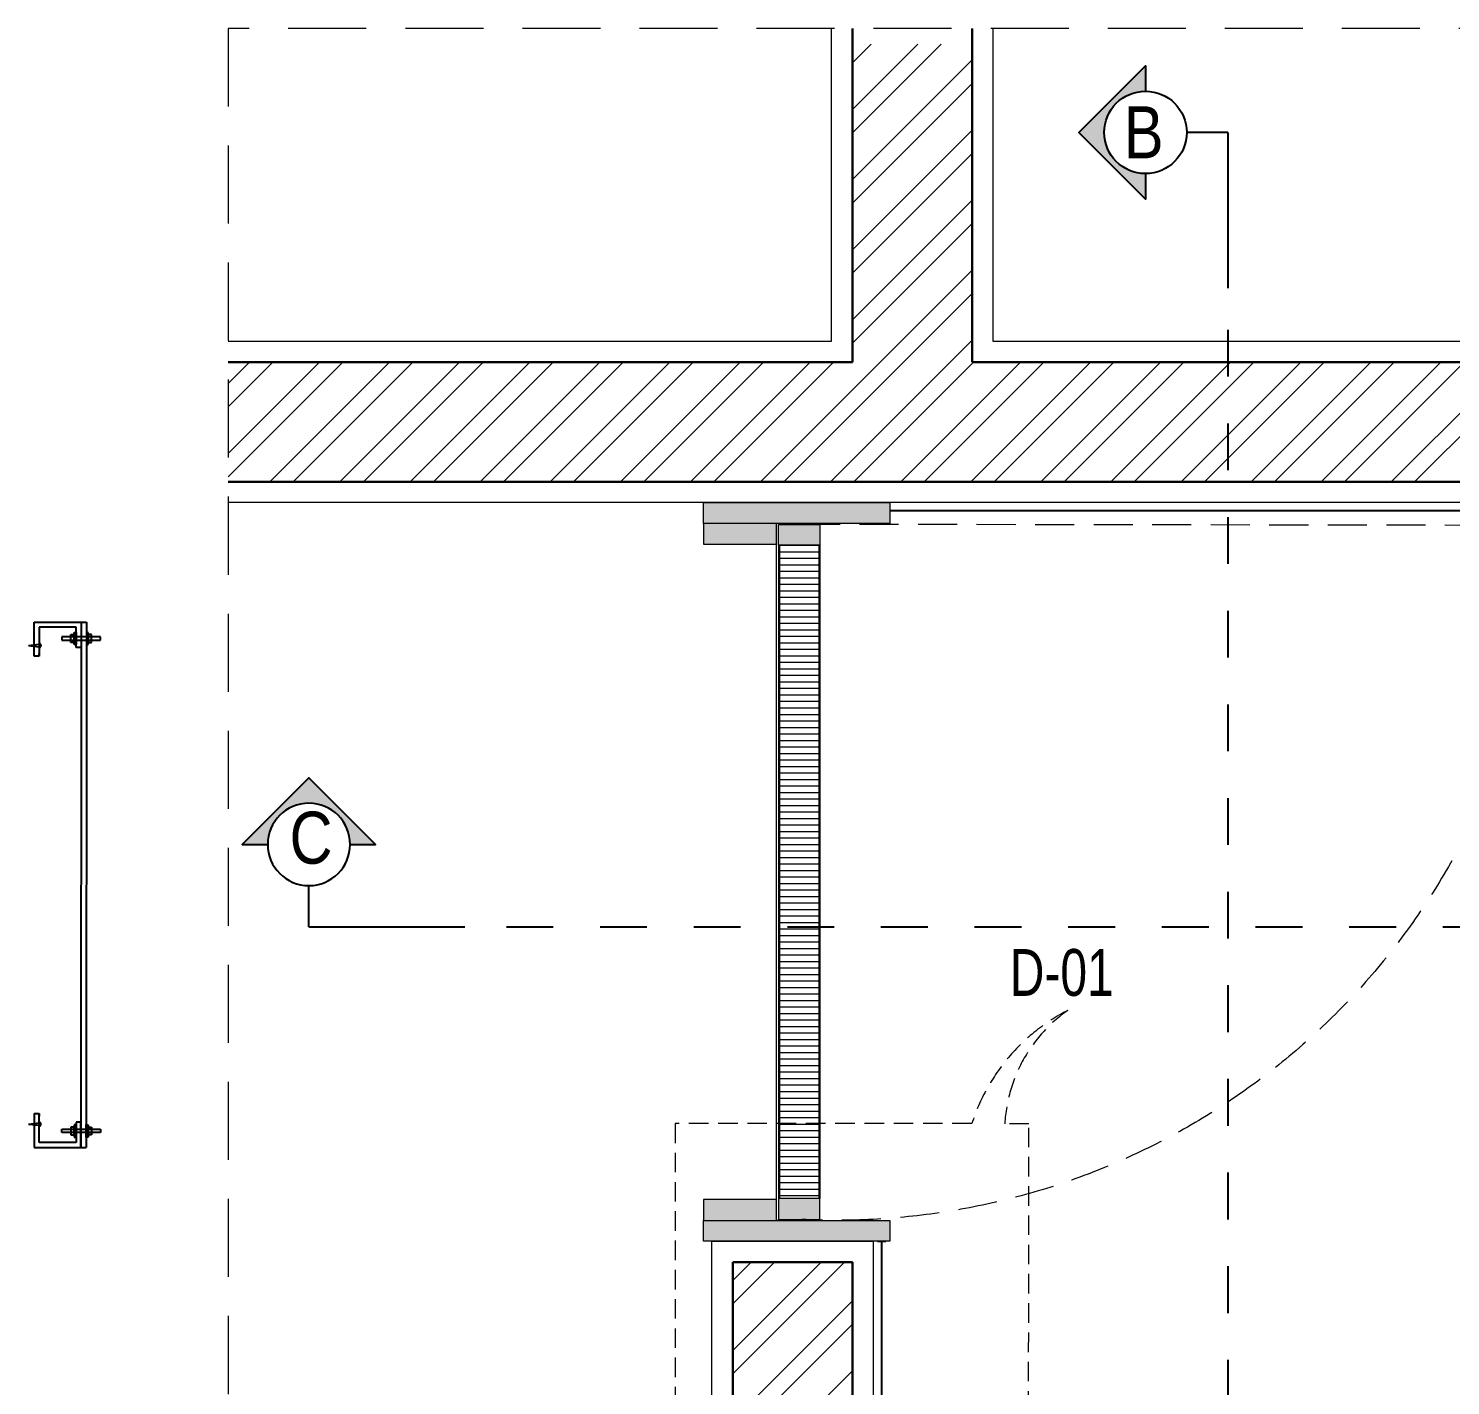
# Model space of a CAD drawing. Header units: inches. Extents: x 899679 to 12882928, y -3363313 to 527800.
# Drawn here: x 962394 to 963761, y 507794 to 509098 of the extents above; entities that cross this region are included whole.
import ezdxf
from ezdxf.enums import TextEntityAlignment as Align

# ---------------------------------------------------------------- set-up
doc = ezdxf.new("R2010")
doc.units = ezdxf.units.IN
doc.header["$LTSCALE"] = 150
for name, pattern in [('Dash', [6, 3, -3]), ('DASHED', [0.75, 0.5, -0.25]), ('HIDDEN', [0.375, 0.25, -0.125])]:
    doc.linetypes.add(name, pattern=pattern)
for name, color, linetype, lineweight in [('46', 46, 'Continuous', 5), ('g-cen-sym', 8, 'Continuous', 25), ('g-cent-sym', 8, 'Continuous', 15), ('g-dot', 8, 'HIDDEN', 9), ('g-ele-02', 8, 'Continuous', 9), ('g-ele-3', 8, 'Continuous', 0), ('g-ele02', 8, 'Continuous', 9), ('PLASTER', 3, 'Continuous', 9), ('SHEET', 7, 'Continuous', 13), ('TILE', 8, 'Continuous', 13), ('WALL HATCH-MSA', 251, 'Continuous', 9), ('WALL-MSA', 32, 'Continuous', 30)]:
    doc.layers.add(name, color=color, linetype=linetype, lineweight=lineweight)
for name, color, linetype in [('g-sol250', 8, 'Continuous'), ('PL-bracket', 7, 'Continuous'), ('TILE SECTION', 152, 'Continuous')]:
    doc.layers.add(name, color=color, linetype=linetype)
doc.styles.add('ARIAL', font='swisscl.ttf')
doc.styles.add('SWINS', font='swissc.ttf')
pattern_1 = [(45, (-961714.5419548996, -538284.7017676515), (-33.67596045400933, 33.67596045400933), []), (45, (-961692.0913048995, -538284.7017676515), (-33.67596045400933, 33.67596045400933), [])]

# ---------------------------------------------------------------- blocks, each defined once
blk = doc.blocks.new('A$C90003454')
at = {"layer": '46'}
for points in [[(61, 43.86744019016623), (61, 83.86744019016623), (41, 83.86744019016623), (41, 43.86744019016623)], [(689, 83.86744019016623), (689, 43.86744019016623), (709, 43.86744019016623), (709, 83.86744019016623)]]:
    blk.add_hatch(color=256, dxfattribs=at).paths.add_polyline_path(points)
at = {"layer": 'g-sol250'}
h = blk.add_hatch(color=256, dxfattribs=at)
h.dxf.hatch_style = 1
h.paths.add_polyline_path([(60, -27.99999954551458), (40, -27.99999954574741), (40, 42.00000045448542), (60, 42.00000045448542)])
h.paths.add_polyline_path([(40, -27.99999954551458), (20, -27.99999954551458), (20, 151.0000004544854), (40, 151.0000004544854)])
h = blk.add_hatch(color=256, dxfattribs=at)
h.dxf.hatch_style = 1
h.paths.add_polyline_path([(710, -27.99999954551458), (690, -27.99999954574741), (690, 42.00000045448542), (710, 42.00000045448542)])
h.paths.add_polyline_path([(730, -27.99999954551458), (710, -27.99999954551458), (710, 151.000000454369), (730, 151.0000004546018)])
at = {"layer": 'g-dot', "linetype": 'HIDDEN'}
blk.add_lwpolyline([(708.0000086771324, 778.1736657531001), (709, 80.0014110840857)], dxfattribs=at)
blk.add_arc((718.4141859840602, 100.0001017961185), 678.2535204022481, 90.87977700367651, 182.8507157516612, dxfattribs=at)
at = {"layer": 'g-ele-02', "ltscale": 750}
for p, q in [((40, 42.00000045448542), (60, 42.00000045448542)), ((40, -27.99999954551458), (40, 38.13397134840488)), ((20, -27.99999954551458), (40, -27.99999954551458))]:
    blk.add_line(p, q, dxfattribs=at)
for points in [[(20, 151.0000004544854), (20, -27.99999954551458), (40, -27.99999954551458), (40, 151.0000004544854)], [(710, 151.0000004544854), (710, -27.99999954551458), (730, -27.99999954551458), (730, 151.0000004544854)], [(40, -27.99999954551458), (40, 42.00000045448542), (60, 42.00000045448542), (60, -27.99999954551458)], [(690, -27.99999954551458), (690, 42.00000045448542), (710, 42.00000045448542), (710, -27.99999954551458)]]:
    blk.add_lwpolyline(points, close=True, dxfattribs=at)
at = {"layer": 'g-ele-3'}
for p, q in [((40, 62.00000045448542), (40, 42.00000045448542)), ((40, 42.00000045448542), (690, 42.00000045448542))]:
    blk.add_line(p, q, dxfattribs=at)
at = {"layer": 'g-ele02'}
for p, q in [((41, 43.86744019016623), (41, 83.86744019016623)), ((41, 83.86744019016623), (61, 83.86744019016623)), ((689, 83.86744019016623), (61, 83.86744019016623)), ((61, 83.86744019016623), (61, 43.86744019016623)), ((689, 82.86744019016623), (61, 82.86744019016623)), ((61, 43.86744019016623), (41, 43.86744019016623)), ((689, 44.86744019016623), (61, 44.86744019016623)), ((689, 43.86744019016623), (61, 43.86744019016623))]:
    blk.add_line(p, q, dxfattribs=at)
blk.add_lwpolyline([(689, 43.86744019016623), (709, 43.86744019016623), (709, 83.86744019016623), (689, 83.86744019016623)], close=True, dxfattribs=at)
at = {"layer": 'TILE'}
for p, q in [((63.95024102553725, 44.86744019016623, 0.0001237426053477542), (63.95024102553725, 82.86744019016623, 0.0001237426053477542)), ((70.20024102553725, 44.86744019016623, 0.0001237426053477542), (70.20024102553725, 82.86744019016623, 0.0001237426053477542)), ((76.45024102553725, 44.86744019016623, 0.0001237426053477542), (76.45024102553725, 82.86744019016623, 0.0001237426053477542)), ((82.70024107769132, 44.86744019016623, 0.0001237426053477542), (82.70024107769132, 82.86744019016623, 0.0001237426053477542)), ((88.95024107769132, 44.86744019016623, 0.0001237426053477542), (88.95024107769132, 82.86744019016623, 0.0001237426053477542)), ((95.20024107769132, 44.86744019016623, 0.0001237426053477542), (95.20024107769132, 82.86744019016623, 0.0001237426053477542)), ((101.4502410776913, 44.86744019016623, 0.0001237426053477542), (101.4502410776913, 82.86744019016623, 0.0001237426053477542)), ((107.7002410776913, 44.86744019016623, 0.0001237426053477542), (107.7002410776913, 82.86744019016623, 0.0001237426053477542)), ((113.9502410776913, 44.86744019016623, 0.0001237426053477542), (113.9502410776913, 82.86744019016623, 0.0001237426053477542)), ((120.2002410776913, 44.86744019016623, 0.0001237426053477542), (120.2002410776913, 82.86744019016623, 0.0001237426053477542)), ((126.4502410776913, 44.86744019016623, 0.0001237426053477542), (126.4502410776913, 82.86744019016623, 0.0001237426053477542)), ((132.7002410776913, 44.86744019016623, 0.0001237426053477542), (132.7002410776913, 82.86744019016623, 0.0001237426053477542)), ((138.9502410776913, 44.86744019016623, 0.0001237426053477542), (138.9502410776913, 82.86744019016623, 0.0001237426053477542)), ((145.2002410776913, 44.86744019016623, 0.0001237426053477542), (145.2002410776913, 82.86744019016623, 0.0001237426053477542)), ((151.4502410776913, 44.86744019016623, 0.0001237426053477542), (151.4502410776913, 82.86744019016623, 0.0001237426053477542)), ((157.7002410776913, 44.86744019016623, 0.0001237426053477542), (157.7002410776913, 82.86744019016623, 0.0001237426053477542)), ((163.9502410776913, 44.86744019016623, 0.0001237426053477542), (163.9502410776913, 82.86744019016623, 0.0001237426053477542)), ((170.2002410776913, 44.86744019016623, 0.0001237426053477542), (170.2002410776913, 82.86744019016623, 0.0001237426053477542)), ((176.4502410776913, 44.86744019016623, 0.0001237426053477542), (176.4502410776913, 82.86744019016623, 0.0001237426053477542)), ((182.7002410776913, 44.86744019016623, 0.0001237426053477542), (182.7002410776913, 82.86744019016623, 0.0001237426053477542)), ((188.9502410776913, 44.86744019016623, 0.0001237426053477542), (188.9502410776913, 82.86744019016623, 0.0001237426053477542)), ((195.2002410776913, 44.86744019016623, 0.0001237426053477542), (195.2002410776913, 82.86744019016623, 0.0001237426053477542)), ((201.4502410776913, 44.86744019016623, 0.0001237426053477542), (201.4502410776913, 82.86744019016623, 0.0001237426053477542)), ((207.7002410776913, 44.86744019016623, 0.0001237426053477542), (207.7002410776913, 82.86744019016623, 0.0001237426053477542)), ((213.9502410776913, 44.86744019016623, 0.0001237426053477542), (213.9502410776913, 82.86744019016623, 0.0001237426053477542)), ((220.2002410776913, 44.86744019016623, 0.0001237426053477542), (220.2002410776913, 82.86744019016623, 0.0001237426053477542)), ((226.4502410776913, 44.86744019016623, 0.0001237426053477542), (226.4502410776913, 82.86744019016623, 0.0001237426053477542)), ((232.7002410776913, 44.86744019016623, 0.0001237426053477542), (232.7002410776913, 82.86744019016623, 0.0001237426053477542)), ((238.9502410776913, 44.86744019016623, 0.0001237426053477542), (238.9502410776913, 82.86744019016623, 0.0001237426053477542)), ((245.2002410776913, 44.86744019016623, 0.0001237426053477542), (245.2002410776913, 82.86744019016623, 0.0001237426053477542)), ((245.2002410776913, 44.86744019016623, 0.0001237426053477542), (245.2002410776913, 82.86744019016623, 0.0001237426053477542)), ((251.4502410776913, 44.86744019016623, 0.0001237426053477542), (251.4502410776913, 82.86744019016623, 0.0001237426053477542)), ((251.4502410776913, 44.86744019016623, 0.0001237426053477542), (251.4502410776913, 82.86744019016623, 0.0001237426053477542)), ((257.7002410776913, 44.86744019016623, 0.0001237426053477542), (257.7002410776913, 82.86744019016623, 0.0001237426053477542)), ((257.7002410776913, 44.86744019016623, 0.0001237426053477542), (257.7002410776913, 82.86744019016623, 0.0001237426053477542)), ((263.9502410776913, 44.86744019016623, 0.0001237426053477542), (263.9502410776913, 82.86744019016623, 0.0001237426053477542)), ((263.9502410776913, 44.86744019016623, 0.0001237426053477542), (263.9502410776913, 82.86744019016623, 0.0001237426053477542)), ((270.2002410776913, 44.86744019016623, 0.0001237426053477542), (270.2002410776913, 82.86744019016623, 0.0001237426053477542)), ((270.2002410776913, 44.86744019016623, 0.0001237426053477542), (270.2002410776913, 82.86744019016623, 0.0001237426053477542)), ((276.4502410776913, 44.86744019016623, 0.0001237426053477542), (276.4502410776913, 82.86744019016623, 0.0001237426053477542)), ((276.4502410776913, 44.86744019016623, 0.0001237426053477542), (276.4502410776913, 82.86744019016623, 0.0001237426053477542)), ((282.7002410776913, 44.86744019016623, 0.0001237426053477542), (282.7002410776913, 82.86744019016623, 0.0001237426053477542)), ((282.7002410776913, 44.86744019016623, 0.0001237426053477542), (282.7002410776913, 82.86744019016623, 0.0001237426053477542)), ((288.9502410776913, 44.86744019016623, 0.0001237426053477542), (288.9502410776913, 82.86744019016623, 0.0001237426053477542)), ((288.9502410776913, 44.86744019016623, 0.0001237426053477542), (288.9502410776913, 82.86744019016623, 0.0001237426053477542)), ((295.2002410776913, 44.86744019016623, 0.0001237426053477542), (295.2002410776913, 82.86744019016623, 0.0001237426053477542)), ((301.4502410776913, 44.86744019016623, 0.0001237426053477542), (301.4502410776913, 82.86744019016623, 0.0001237426053477542)), ((307.7002410776913, 44.86744019016623, 0.0001237426053477542), (307.7002410776913, 82.86744019016623, 0.0001237426053477542)), ((313.9502410776913, 44.86744019016623, 0.0001237426053477542), (313.9502410776913, 82.86744019016623, 0.0001237426053477542)), ((320.2002410776913, 44.86744019016623, 0.0001237426053477542), (320.2002410776913, 82.86744019016623, 0.0001237426053477542)), ((326.4502410776913, 44.86744019016623, 0.0001237426053477542), (326.4502410776913, 82.86744019016623, 0.0001237426053477542)), ((332.7002410776913, 44.86744019016623, 0.0001237426053477542), (332.7002410776913, 82.86744019016623, 0.0001237426053477542)), ((338.9502410776913, 44.86744019016623, 0.0001237426053477542), (338.9502410776913, 82.86744019016623, 0.0001237426053477542)), ((338.9502410255373, 44.86744019016623, 0.0001237426053477542), (338.9502410255373, 82.86744019016623, 0.0001237426053477542)), ((345.2002410776913, 44.86744019016623, 0.0001237426053477542), (345.2002410776913, 82.86744019016623, 0.0001237426053477542)), ((351.4502410776913, 44.86744019016623, 0.0001237426053477542), (351.4502410776913, 82.86744019016623, 0.0001237426053477542)), ((357.7002410776913, 44.86744019016623, 0.0001237426053477542), (357.7002410776913, 82.86744019016623, 0.0001237426053477542)), ((363.9502410776913, 44.86744019016623, 0.0001237426053477542), (363.9502410776913, 82.86744019016623, 0.0001237426053477542)), ((370.2002410776913, 44.86744019016623, 0.0001237426053477542), (370.2002410776913, 82.86744019016623, 0.0001237426053477542)), ((376.4502410776913, 44.86744019016623, 0.0001237426053477542), (376.4502410776913, 82.86744019016623, 0.0001237426053477542)), ((382.7002410776913, 44.86744019016623, 0.0001237426053477542), (382.7002410776913, 82.86744019016623, 0.0001237426053477542)), ((388.9502410776913, 44.86744019016623, 0.0001237426053477542), (388.9502410776913, 82.86744019016623, 0.0001237426053477542)), ((395.2002410776913, 44.86744019016623, 0.0001237426053477542), (395.2002410776913, 82.86744019016623, 0.0001237426053477542)), ((401.4502410776913, 44.86744019016623, 0.0001237426053477542), (401.4502410776913, 82.86744019016623, 0.0001237426053477542)), ((407.7002410776913, 44.86744019016623, 0.0001237426053477542), (407.7002410776913, 82.86744019016623, 0.0001237426053477542)), ((413.9502410776913, 44.86744019016623, 0.0001237426053477542), (413.9502410776913, 82.86744019016623, 0.0001237426053477542)), ((420.2002410776913, 44.86744019016623, 0.0001237426053477542), (420.2002410776913, 82.86744019016623, 0.0001237426053477542)), ((426.4502410776913, 44.86744019016623, 0.0001237426053477542), (426.4502410776913, 82.86744019016623, 0.0001237426053477542)), ((432.7002410776913, 44.86744019016623, 0.0001237426053477542), (432.7002410776913, 82.86744019016623, 0.0001237426053477542)), ((438.9502410776913, 44.86744019016623, 0.0001237426053477542), (438.9502410776913, 82.86744019016623, 0.0001237426053477542)), ((445.2002410776913, 44.86744019016623, 0.0001237426053477542), (445.2002410776913, 82.86744019016623, 0.0001237426053477542)), ((451.4502410776913, 44.86744019016623, 0.0001237426053477542), (451.4502410776913, 82.86744019016623, 0.0001237426053477542)), ((457.7002410776913, 44.86744019016623, 0.0001237426053477542), (457.7002410776913, 82.86744019016623, 0.0001237426053477542)), ((463.9502410776913, 44.86744019016623, 0.0001237426053477542), (463.9502410776913, 82.86744019016623, 0.0001237426053477542)), ((470.2002410776913, 44.86744019016623, 0.0001237426053477542), (470.2002410776913, 82.86744019016623, 0.0001237426053477542)), ((476.4502410776913, 44.86744019016623, 0.0001237426053477542), (476.4502410776913, 82.86744019016623, 0.0001237426053477542)), ((482.7002410776913, 44.86744019016623, 0.0001237426053477542), (482.7002410776913, 82.86744019016623, 0.0001237426053477542)), ((482.7002410888672, 44.86744019016623, 0.0001237426053477542), (482.7002410888672, 82.86744019016623, 0.0001237426053477542)), ((488.9502410776913, 44.86744019016623, 0.0001237426053477542), (488.9502410776913, 82.86744019016623, 0.0001237426053477542)), ((488.9502410888672, 44.86744019016623, 0.0001237426053477542), (488.9502410888672, 82.86744019016623, 0.0001237426053477542)), ((495.2002410776913, 44.86744019016623, 0.0001237426053477542), (495.2002410776913, 82.86744019016623, 0.0001237426053477542)), ((495.2002410888672, 44.86744019016623, 0.0001237426053477542), (495.2002410888672, 82.86744019016623, 0.0001237426053477542)), ((501.4502410776913, 44.86744019016623, 0.0001237426053477542), (501.4502410776913, 82.86744019016623, 0.0001237426053477542)), ((501.4502410888672, 44.86744019016623, 0.0001237426053477542), (501.4502410888672, 82.86744019016623, 0.0001237426053477542)), ((507.7002410776913, 44.86744019016623, 0.0001237426053477542), (507.7002410776913, 82.86744019016623, 0.0001237426053477542)), ((507.7002410888672, 44.86744019016623, 0.0001237426053477542), (507.7002410888672, 82.86744019016623, 0.0001237426053477542)), ((513.9502410776913, 44.86744019016623, 0.0001237426053477542), (513.9502410776913, 82.86744019016623, 0.0001237426053477542)), ((513.9502410888672, 44.86744019016623, 0.0001237426053477542), (513.9502410888672, 82.86744019016623, 0.0001237426053477542)), ((520.2002410776913, 44.86744019016623, 0.0001237426053477542), (520.2002410776913, 82.86744019016623, 0.0001237426053477542)), ((520.2002410888672, 44.86744019016623, 0.0001237426053477542), (520.2002410888672, 82.86744019016623, 0.0001237426053477542)), ((526.4502410776913, 44.86744019016623, 0.0001237426053477542), (526.4502410776913, 82.86744019016623, 0.0001237426053477542)), ((526.4502410888672, 44.86744019016623, 0.0001237426053477542), (526.4502410888672, 82.86744019016623, 0.0001237426053477542)), ((532.7002410888672, 44.86744019016623, 0.0001237426053477542), (532.7002410888672, 82.86744019016623, 0.0001237426053477542)), ((538.9502410888672, 44.86744019016623, 0.0001237426053477542), (538.9502410888672, 82.86744019016623, 0.0001237426053477542)), ((545.2002410888672, 44.86744019016623, 0.0001237426053477542), (545.2002410888672, 82.86744019016623, 0.0001237426053477542)), ((551.4502410888672, 44.86744019016623, 0.0001237426053477542), (551.4502410888672, 82.86744019016623, 0.0001237426053477542)), ((557.7002410888672, 44.86744019016623, 0.0001237426053477542), (557.7002410888672, 82.86744019016623, 0.0001237426053477542)), ((563.9502410888672, 44.86744019016623, 0.0001237426053477542), (563.9502410888672, 82.86744019016623, 0.0001237426053477542)), ((570.2002410888672, 44.86744019016623, 0.0001237426053477542), (570.2002410888672, 82.86744019016623, 0.0001237426053477542)), ((576.4502410888672, 44.86744019016623, 0.0001237426053477542), (576.4502410888672, 82.86744019016623, 0.0001237426053477542)), ((582.7002410888672, 44.86744019016623, 0.0001237426053477542), (582.7002410888672, 82.86744019016623, 0.0001237426053477542)), ((588.9502410888672, 44.86744019016623, 0.0001237426053477542), (588.9502410888672, 82.86744019016623, 0.0001237426053477542)), ((595.2002410888672, 44.86744019016623, 0.0001237426053477542), (595.2002410888672, 82.86744019016623, 0.0001237426053477542)), ((601.4502410888672, 44.86744019016623, 0.0001237426053477542), (601.4502410888672, 82.86744019016623, 0.0001237426053477542)), ((607.7002410888672, 44.86744019016623, 0.0001237426053477542), (607.7002410888672, 82.86744019016623, 0.0001237426053477542)), ((613.9502410888672, 44.86744019016623, 0.0001237426053477542), (613.9502410888672, 82.86744019016623, 0.0001237426053477542)), ((620.2002410888672, 44.86744019016623, 0.0001237426053477542), (620.2002410888672, 82.86744019016623, 0.0001237426053477542)), ((626.4502410888672, 44.86744019016623, 0.0001237426053477542), (626.4502410888672, 82.86744019016623, 0.0001237426053477542)), ((632.7002410888672, 44.86744019016623, 0.0001237426053477542), (632.7002410888672, 82.86744019016623, 0.0001237426053477542)), ((638.9502410888672, 44.86744019016623, 0.0001237426053477542), (638.9502410888672, 82.86744019016623, 0.0001237426053477542)), ((645.2002410888672, 44.86744019016623, 0.0001237426053477542), (645.2002410888672, 82.86744019016623)), ((651.4502410888672, 44.86744019016623, 0.0001237426053477542), (651.4502410888672, 82.86744019016623, 0.0001237426053477542)), ((657.7002410888672, 44.86744019016623, 0.0001237426053477542), (657.7002410888672, 82.86744019016623, 0.0001237426053477542)), ((663.9502410888672, 44.86744019016623, 0.0001237426053477542), (663.9502410888672, 82.86744019016623, 0.0001237426053477542)), ((670.2002410888672, 44.86744019016623, 0.0001237426053477542), (670.2002410888672, 82.86744019016623, 0.0001237426053477542)), ((676.4502410888672, 44.86744019016623, 0.0001237426053477542), (676.4502410888672, 82.86744019016623, 0.0001237426053477542)), ((682.7002410888672, 44.86744019016623, 0.0001237426053477542), (682.7002410888672, 82.86744019016623, 0.0001237426053477542)), ((688.9502410888672, 44.86744019016623, 0.0001237426053477542), (688.9502410888672, 82.86744019016623, 0.0001237426053477542))]:
    blk.add_line(p, q, dxfattribs=at)
at = {"layer": 'TILE SECTION'}
blk.add_line((19.99999997019768, 139.0000004544854, 1.390123540723209e-07), (19.99999997019768, 147.0000004544854, 1.76020270359345e-07), dxfattribs=at)
blk.add_lwpolyline([(28, -27.99999954551458), (28, -28)], dxfattribs=at)
blk = doc.blocks.new('sec')
at = {"layer": 'g-cen-sym'}
h = blk.add_hatch(color=256, dxfattribs=at)
h.paths.add_polyline_path([(2.73e-14, 537.5273218287452), (-107.956475941309, 429.5708458874361), (-107.956475941309, 399.1607016395453, -0.2062306983916904), (2.730000000001706e-14, 445.6665243379758, -0.4142135623730596), (148.5555081145527, 297.1110162260618), (240.4163056053222, 297.1110162260618)])
h.paths.add_polyline_path([(-107.956475941309, 399.1607016395454), (-107.956475941309, 429.5708458874361), (-138.1869732997017, 399.3403485290693), (-138.1869732997017, 351.6371512499004, -0.09565303018648871)])
h.paths.add_polyline_path([(-138.1869732997017, 399.3403485290693), (-168.4174706606815, 369.1098511680636), (-168.4174706606815, 297.1110162260618), (-148.5555081119139, 297.1110162260618, -0.09423427136048851), (-138.1869732997017, 351.6371512499004)])
h.paths.add_polyline_path([(-168.4174706580426, 369.1098511680636), (-204.6941080129084, 332.8332138158367), (-204.6941080129084, 297.1110162260618), (-168.4174706606815, 297.1110162260618)])
h.paths.add_polyline_path([(-204.6941080129084, 332.8332138158367), (-240.4163056027092, 297.1110162260618), (-204.6941080129084, 297.1110162260618)])
for q in [(2.73e-14, 148.5555081130354), (-561.6378324203346, 0)]:
    blk.add_line((0, 0), q, dxfattribs=at)
blk.add_lwpolyline([(-148.5555081119139, 297.1110162260618), (-240.4163056027092, 297.1110162260618), (2.73e-14, 537.5273218287452), (240.4163056053222, 297.1110162260618), (148.5555081145527, 297.1110162260618)], dxfattribs=at)
blk.add_circle((2.73e-14, 297.1110162260618), 148.5555081130354, dxfattribs=at)
blk = doc.blocks.new('G$CB4442A9C')
at = {"layer": 'WALL HATCH-MSA'}
h = blk.add_hatch(dxfattribs=at)
h.set_pattern_fill('ANSI32', color=251, scale=5)
h.set_pattern_definition(pattern_1)
h.paths.add_polyline_path([(-2495.399999602116, 2738.22784962086), (-2495.399999602116, 2623.22784962086), (-600, 2623.22784962086), (-600, 2015.22784962086), (-485, 2015.22784962086), (-485, 2508.22784962086), (0, 2508.22784962086), (1.164153218269348e-10, 2738.227849620744), (-484.999999814434, 2738.22784962086), (-484.999999814434, 2956.127849635668), (-599.999999814434, 2956.127849641023), (-599.999999814434, 2738.22784962086), (-1780.399999908637, 2738.22784962086), (-1780.399999908637, 3043.909949447494), (-1895.399999908521, 3043.909949447378), (-1895.399999908637, 2738.22784962086)])
h = blk.add_hatch(dxfattribs=at)
h.set_pattern_fill('ANSI32', color=251, scale=5)
h.set_pattern_definition(pattern_1)
h.paths.add_polyline_path([(1.164153218269348e-10, 376.0278496127576), (1.164153218269348e-10, 606.0278496127576), (-485, 606.0278496127576), (-485, 1388.211088118842), (-600, 1388.211088118842), (-600, 491.0278496127576), (-1895.399999908637, 491.0278496127576), (-1895.399999908637, 1873.22784962086), (-2010.399999908637, 1873.22784962086), (-2010.399999908637, 376.0278496127576)])
at = {"layer": 'g-cen-sym', "color": 251, "linetype": 'Dash', "lineweight": -3, "ltscale": 0.1}
for p, q in [((-1534.538959484897, 2859.235135957832), (-1534.538959484897, 189.1057121540653)), ((-2317.907000987558, 2195.443036440993), (-196.5792402785737, 2195.443036440993))]:
    blk.add_line(p, q, dxfattribs=at)
at = {"layer": 'g-cent-sym', "color": 251, "linetype": 'HIDDEN', "ltscale": 0.5, "elevation": 1.00000003677692}
blk.add_lwpolyline([(-2065.587873338256, 2006.3992377104), (-2065.891348915873, 1730.717670139275), (-1726.081427817, 1730.530635543982), (-1725.777952239383, 2006.212203115108), (-1748.919279561611, 2006.237677533762, -0.2302943893148561), (-1688.378295999486, 2115.124417772866, 0.1998407302499385), (-1780.60531512904, 2006.272558131837)], format="xyb", close=True, dxfattribs=at)
at = {"layer": 'PLASTER', "color": 251}
for points in [[(-2495.399999602232, 2758.22784962086), (-1915.399999908637, 2758.22784962086), (-1915.399999908637, 3058.909949447378)], [(-1760.399999908637, 3058.909949447378), (-1760.399999908637, 2758.22784962086), (-619.999999814434, 2758.22784962086), (-619.999999814434, 2976.127849641955), (-464.999999814434, 2976.127849634737), (-464.999999814434, 2758.22784962086), (0, 2758.22784962086)], [(0, 2488.22784962086), (-465, 2488.22784962086), (-465, 1995.22784962086), (-620, 1995.22784962086), (-620, 2603.22784962086), (-2495.399999602232, 2603.22784962086)], [(0, 356.0278496127576), (-2030.399999908637, 356.0278496127576), (-2030.399999908637, 1893.22784962086), (-1875.399999908637, 1893.22784962086), (-1875.399999908637, 511.0278496127576), (-620, 511.0278496127576), (-620, 1395.227849620162), (-465, 1395.227849620162), (-465, 626.0278496127576), (0, 626.0278496127576)]]:
    blk.add_lwpolyline(points, dxfattribs=at)
at = {"layer": 'SHEET', "color": 251, "linetype": 'HIDDEN', "ltscale": 2}
blk.add_lwpolyline([(-2495.399999602232, 102.0041043459205), (0, 102.0041043459205), (0, 3058.909949447378), (-2495.399999602232, 3058.909949447378)], close=True, dxfattribs=at)
at = {"layer": 'TILE SECTION', "color": 251}
for points in [[(-620, 1995.22784962086), (-628, 1995.22784962086), (-628, 2595.22784962086), (-1859.399999908637, 2595.22784962086)], [(-1867.399999908637, 1893.22784962086), (-1867.399999908637, 519.0278496127576), (-628, 519.0278496127576), (-628, 1395.227849620162), (-620, 1395.227849620162)]]:
    blk.add_lwpolyline(points, dxfattribs=at)
at = {"layer": 'WALL-MSA', "color": 251}
for p, q in [((-1895.399999908637, 2738.22784962086), (-1895.399999908637, 3058.909949447378, 4.301604236737352e-08)), ((-1780.399999908637, 2738.22784962086), (-1780.399999908637, 3058.909949447378, 4.301604236737352e-08)), ((-1895.399999908637, 2738.22784962086), (-2495.399999602232, 2738.22784962086)), ((-599.999999814434, 2738.22784962086), (-1780.399999908637, 2738.22784962086)), ((-600, 2623.22784962086), (-2495.399999602232, 2623.22784962086)), ((-2010.399999908637, 376.0278496127576, 1.054803372782328e-07), (-2010.399999908637, 1873.22784962086)), ((-2010.399999908637, 1873.22784962086), (-1895.399999908637, 1873.22784962086)), ((-1895.399999908637, 491.0278496127576, 9.85050471527448e-08), (-1895.399999908637, 1873.22784962086))]:
    blk.add_line(p, q, dxfattribs=at)
at = {"layer": 'g-cen-sym', "color": 251, "linetype": 'Dash', "lineweight": -3, "ltscale": 0.1, "yscale": 0.2666666667908428, "zscale": 0.2666666667908428}
for p, xscale, rotation in [((-1534.538961786195, 2959.005224672845), 0.2666666667908428, 90.00000088045216), ((-2417.677089702571, 2195.443038742291), -0.2666666667908428, 359.9999991195479)]:
    blk.add_blockref('sec', p, dxfattribs=dict(at, xscale=xscale, rotation=rotation))
at = {"layer": 'g-dot', "color": 251, "ltscale": 0.2, "xscale": -1, "rotation": 270}
blk.add_blockref('A$C90003454', (-2010.400000363123, 1873.22784962086), dxfattribs=at)
at = {"layer": 'g-cen-sym', "color": 251, "linetype": 'Dash', "lineweight": -3, "ltscale": 0.1, "style": 'SWINS'}
for s, p in [('B', (-1615.405303760781, 2959.113906004466, 2.375956986711003e-09)), ('C', (-2415.605735671008, 2281.13426500489, 2.375956986711003e-09))]:
    blk.add_text(s, height=50, dxfattribs=at).set_placement(p, align=Align.MIDDLE_CENTER)
at = {"layer": 'g-cent-sym', "color": 251, "linetype": 'DASHED', "lineweight": 0, "ltscale": 100, "style": 'ARIAL'}
blk.add_text('D-01', height=45, dxfattribs=at).set_placement((-1744.153588161105, 2129.090131216799, -0.001518482820161492))
blk = doc.blocks.new('*U89')
at = {"color": 7, "ltscale": 0.125}
for p, q in [((-482.4463119680071, 54.73987305416085), (-489.8417398390296, 54.73987305416085)), ((-489.8417398390296, 54.73987305416085), (-489.8417398390296, 51.56487437560279)), ((-484.5602168747354, 63.33749707066454), (-487.7329755563547, 63.33749707066454)), ((-487.7329755563547, 63.33749707066454), (-487.7329755563547, 26.32462893977936)), ((-484.5602168747354, 26.32462893977936), (-484.5602168747354, 63.33749707066454)), ((-482.4463119680071, 51.56487437560279), (-482.4463119680071, 54.73987305416085)), ((-19.41769818939042, 54.73987305416085), (-12.02227031837515, 54.73987305416085)), ((-19.41769818939042, 51.56487437560279), (-19.41769818939042, 54.73987305416085)), ((-17.30379328266986, 63.33749707066454), (-14.13103460105026, 63.33749707066454)), ((-17.30379328266986, 26.32462893977936), (-17.30379328266986, 63.33749707066454)), ((-14.13103460105026, 63.33749707066454), (-14.13103460105026, 26.32462893977936)), ((-12.02227031837515, 54.73987305416085), (-12.02227031837515, 51.56487437560279)), ((-480.3494184464503, 51.56487437560279), (-491.9412736575831, 51.56487437560279)), ((-491.9412736575831, 51.56487437560279), (-491.9412736575831, 49.69146944608656)), ((-489.8417398390296, 51.56487437560279), (-482.4463119680071, 51.56487437560279)), ((-480.3494184464503, 49.69146944608656), (-480.3494184464503, 51.56487437560279)), ((-21.51459171095462, 51.56487437560279), (-9.92273649982212, 51.56487437560279)), ((-21.51459171095462, 49.69146944608656), (-21.51459171095462, 51.56487437560279)), ((-9.92273649982212, 49.69146944608656), (-21.51459171095462, 49.69146944608656)), ((-12.02227031837515, 51.56487437560279), (-19.41769818939042, 51.56487437560279)), ((-9.92273649982212, 51.56487437560279), (-9.92273649982212, 49.69146944608656)), ((-491.9412736575831, 38.09725163530675), (-491.9412736575831, 39.97065656435734)), ((-491.9412736575831, 39.97065656435734), (-480.3494184464503, 39.97065656435734)), ((-480.3494184464503, 38.09725163530675), (-491.9412736575831, 38.09725163530675)), ((-489.8417398390296, 34.92225295628305), (-489.8417398390296, 38.09725163530675)), ((-489.8417398390296, 38.09725163530675), (-482.4463119680071, 38.09725163530675)), ((-482.4463119680071, 34.92225295628305), (-489.8417398390296, 34.92225295628305)), ((-482.4463119680071, 38.09725163530675), (-482.4463119680071, 34.92225295628305)), ((-480.3494184464503, 39.97065656435734), (-480.3494184464503, 38.09725163530675)), ((-9.92273649982212, 39.97065656435734), (-21.51459171095462, 39.97065656435734)), ((-21.51459171095462, 39.97065656435734), (-21.51459171095462, 38.09725163530675)), ((-21.51459171095462, 38.09725163530675), (-9.92273649982212, 38.09725163530675)), ((-12.02227031837515, 38.09725163530675), (-19.41769818939042, 38.09725163530675)), ((-19.41769818939042, 38.09725163530675), (-19.41769818939042, 34.92225295628305)), ((-19.41769818939042, 34.92225295628305), (-12.02227031837515, 34.92225295628305)), ((-12.02227031837515, 34.92225295628305), (-12.02227031837515, 38.09725163530675)), ((-9.92273649982212, 38.09725163530675), (-9.92273649982212, 39.97065656435734)), ((-487.7329755563547, 26.32462893977936), (-484.5602168747354, 26.32462893977936)), ((-14.13103460105026, 26.32462893977936), (-17.30379328266986, 26.32462893977936))]:
    blk.add_line(p, q, dxfattribs=at)
for p, q in [((-501.6760027499015, 44.72142396942945), (-501.6760027499015, 49.69098918781675)), ((-501.6760027499015, 49.68862127818283), (0, 49.68862127818283)), ((-501.6760027499015, 44.72190422909625), (-477.6745791990394, 44.72190422909625)), ((-501.6760027499015, 0), (-501.6760027499015, 44.72190422909625)), ((-501.6760027499015, 44.72171776174218), (0, 44.71953631946235)), ((-477.6745791990394, 44.72190422909625), (-477.6745791934878, 39.97065656435734)), ((0, 44.72190422909625), (-24.18943095835834, 44.72190422909625)), ((-24.18943095835834, 44.72190422909625), (-24.18943096391718, 39.97065656435734)), ((0, 44.72142396942945), (0, 49.69098918781675)), ((0, 0), (0, 44.72190422909625)), ((-477.6745791934878, 39.97065656435734), (-496.9247550897028, 39.97065656435734)), ((-496.9247550897028, 39.97065656435734), (-496.92475509572, 4.751247661959496)), ((-24.18943096391718, 39.97065656435734), (-4.751247660191439, 39.97065656435734)), ((-4.751247660191439, 39.97065656435734), (-4.751247654174222, 4.751247661959496)), ((-469.1502114252645, 0), (-501.6760027499015, 0)), ((-496.92475509572, 4.751247661959496), (-469.1502114192474, 4.751247661959496)), ((-469.9934473738296, 4.751247661959496), (-471.8368246606674, 4.751247661959496)), ((-469.1502114192474, 4.751247661959496), (-471.8368246606674, 4.751247661959496)), ((-469.1502114192474, 4.751247661959496), (-469.1502114252645, 0)), ((-4.751247654174222, 4.751247661959496), (-32.52579132463689, 4.751247661959496)), ((-32.52579132463689, 4.751247661959496), (-29.83917808923434, 4.751247661959496)), ((-32.52579132463689, 0), (0, 0)), ((-31.68255537607183, 4.751247661959496), (-29.83917808923434, 4.751247661959496))]:
    blk.add_line(p, q)
for points in [[(-479.3440201910952, -5.459783804278004), (-480.5755096997741, 4.75124766195949)], [(-479.3440201910952, -5.459783804278004), (-478.1125306824156, 4.75124766195949)], [(-32.52579132463689, 0), (-32.52579132463689, 4.751247661959496)], [(-22.33198255880644, -5.459783804278004), (-23.56347206748561, 4.75124766195949)], [(-22.33198255880644, -5.459783804278004), (-21.10049305012726, 4.75124766195949)]]:
    blk.add_lwpolyline(points)
for centre, start, end in [((-479.4255075589189, 4.542921116976278), 6.168720518134261, 173.8312794818657), ((-22.25049519098253, 4.542921116976278), 6.168720518134083, 173.8312794818659)]:
    blk.add_arc(centre, 1.938703992554078, start, end)

msp = doc.modelspace()

# ---------------------------------------------------------------- block references
at = {"color": 1}
msp.add_blockref('G$CB4442A9C', (965081.432022445, 506039.4112675252), dxfattribs=at)
at = {"layer": 'PL-bracket', "lineweight": -3, "xscale": 1.006212302326112, "yscale": 1.006212302326112, "zscale": 1.006212302326112, "rotation": 269.9826744529678}
msp.add_blockref('*U89', (962399.7271183522, 508022.8522458946), dxfattribs=at)

doc.saveas('drawing.dxf')
